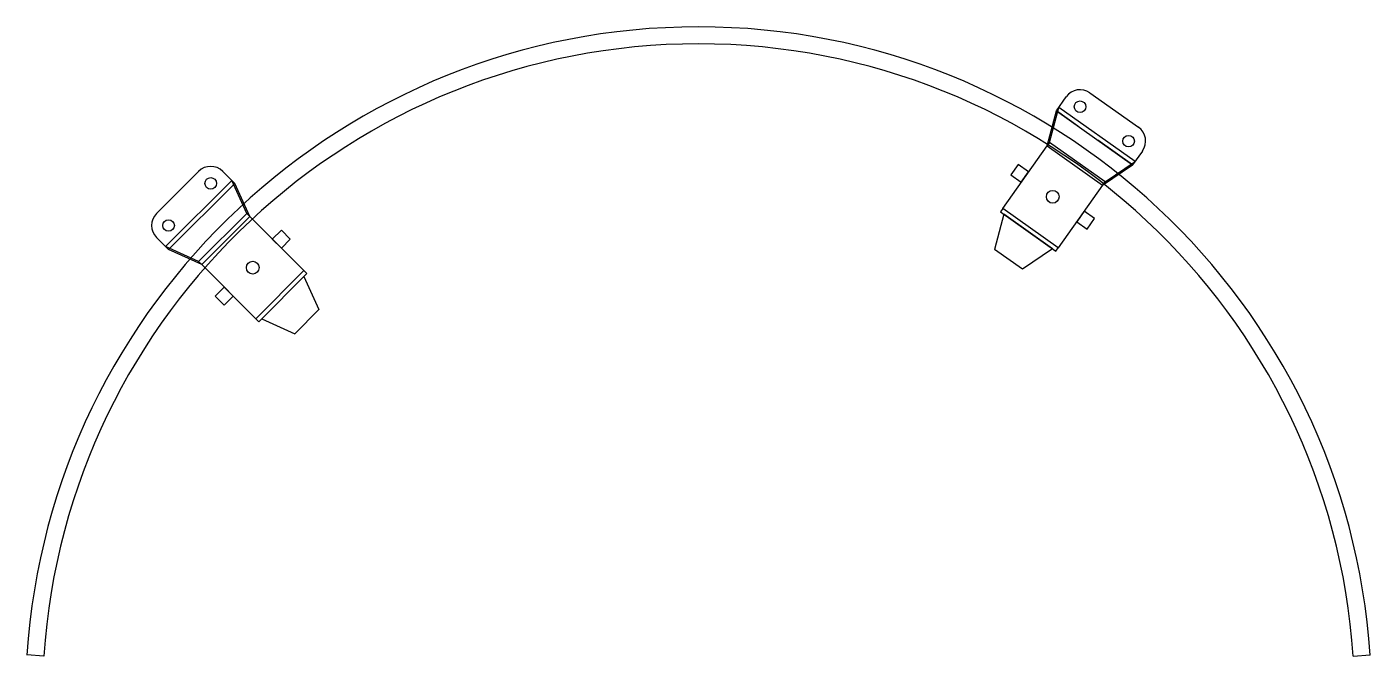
# Model space of a CAD drawing. Extents: x 0.3 to 20, y 32 to 41.2.
import ezdxf

# ---------------------------------------------------------------- set-up
doc = ezdxf.new("R2010")
doc.units = 0
doc.header["$LTSCALE"] = 5
doc.header["$MEASUREMENT"] = 0
doc.linetypes.add('Hidden', pattern=[0.1975, 0.125, -0.0725])
doc.layers.add('Z0_TOPCOMP', color=6, linetype='Continuous')

msp = doc.modelspace()

# ---------------------------------------------------------------- linework, layer by layer
at = {"layer": 'Z0_TOPCOMP', "color": 6, "linetype": 'Continuous', "lineweight": 25}
for p, q in [((15.386, 40.016), (15.531, 40.22)), ((15.879, 40.28), (16.593, 39.774)), ((15.25, 39.5), (15.386, 40.016)), ((15.286, 39.551), (15.422, 40.067)), ((15.422, 40.067), (15.386, 40.016)), ((15.386, 40.016), (16.508, 39.221)), ((16.544, 39.272), (15.422, 40.067)), ((14.599, 38.582), (15.25, 39.5)), ((15.286, 39.551), (15.25, 39.5)), ((15.25, 39.5), (16.066, 38.922)), ((15.25, 39.5), (16.066, 38.922)), ((16.102, 38.973), (15.286, 39.551)), ((16.652, 39.425), (16.508, 39.221)), ((2.158, 38.507), (2.776, 39.126)), ((3.13, 39.126), (3.307, 38.949)), ((14.826, 39.226), (14.717, 39.073)), ((14.979, 39.118), (14.826, 39.226)), ((14.87, 38.965), (14.979, 39.118)), ((16.066, 38.922), (16.508, 39.221)), ((16.102, 38.973), (16.544, 39.272)), ((16.508, 39.221), (16.544, 39.272)), ((3.262, 38.993), (2.29, 38.021)), ((2.334, 37.977), (3.307, 38.949)), ((3.307, 38.949), (3.262, 38.993)), ((3.483, 38.507), (3.262, 38.993)), ((3.528, 38.463), (3.307, 38.949)), ((14.717, 39.073), (14.87, 38.965)), ((16.066, 38.922), (15.415, 38.004)), ((16.066, 38.922), (16.102, 38.973)), ((14.599, 38.582), (14.563, 38.531)), ((14.563, 38.531), (15.379, 37.953)), ((15.415, 38.004), (14.599, 38.582)), ((15.415, 38.004), (14.599, 38.582)), ((15.795, 38.539), (15.686, 38.386)), ((15.948, 38.431), (15.795, 38.539)), ((3.483, 38.507), (2.776, 37.8)), ((2.821, 37.756), (3.528, 38.463)), ((2.821, 37.756), (3.528, 38.463)), ((3.528, 38.463), (3.483, 38.507)), ((3.528, 38.463), (4.323, 37.667)), ((14.614, 38.495), (14.478, 37.979)), ((15.328, 37.989), (14.614, 38.495)), ((15.686, 38.386), (15.839, 38.278)), ((15.839, 38.278), (15.948, 38.431)), ((2.334, 37.977), (2.158, 38.153)), ((3.992, 38.264), (3.859, 38.131)), ((3.859, 38.131), (3.992, 37.999)), ((4.124, 38.131), (3.992, 38.264)), ((3.992, 37.999), (4.124, 38.131)), ((2.29, 38.021), (2.334, 37.977)), ((2.776, 37.8), (2.29, 38.021)), ((2.821, 37.756), (2.334, 37.977)), ((14.886, 37.69), (14.478, 37.979)), ((15.328, 37.989), (14.886, 37.69)), ((15.379, 37.953), (15.415, 38.004)), ((2.776, 37.8), (2.821, 37.756)), ((3.616, 36.96), (2.821, 37.756)), ((4.323, 37.667), (3.616, 36.96)), ((4.323, 37.667), (3.616, 36.96)), ((3.66, 36.916), (4.367, 37.623)), ((4.323, 37.579), (3.704, 36.96)), ((4.367, 37.623), (4.323, 37.667)), ((4.323, 37.579), (4.544, 37.093)), ((3.152, 37.424), (3.019, 37.292)), ((3.285, 37.292), (3.152, 37.424)), ((3.019, 37.292), (3.152, 37.159)), ((3.152, 37.159), (3.285, 37.292)), ((3.616, 36.96), (3.66, 36.916)), ((3.704, 36.96), (4.191, 36.739)), ((4.544, 37.093), (4.191, 36.739)), ((0.5, 32), (0.251, 32.017)), ((19.75, 32), (19.999, 32.017))]:
    msp.add_line(p, q, dxfattribs=at)
at = {"layer": 'Z0_TOPCOMP', "color": 6, "linetype": 'Hidden', "lineweight": 25}
for p, q in [((16.508, 39.221), (15.386, 40.016)), ((3.307, 38.949), (2.334, 37.977))]:
    msp.add_line(p, q, dxfattribs=at)
at = {"layer": 'Z0_TOPCOMP', "color": 6, "linetype": 'Continuous', "lineweight": 25}
for centre, radius in [((15.734, 40.076), 0.085), ((16.448, 39.57), 0.085), ((2.953, 38.949), 0.085), ((15.333, 38.752), 0.0938), ((2.334, 38.33), 0.085), ((3.572, 37.711), 0.0938)]:
    msp.add_circle(centre, radius, dxfattribs=at)
for centre, radius, start, end in [((10.125, 31.353), 9.897, 3.844, 176.1563), ((10.125, 31.353), 9.647, 3.844, 176.1563), ((15.734, 40.076), 0.25, 54.68, 144.68), ((16.448, 39.57), 0.25, -35.32, 54.68), ((2.953, 38.949), 0.25, 45, 135), ((2.334, 38.33), 0.25, 135, -135)]:
    msp.add_arc(centre, radius, start, end, dxfattribs=at)

doc.saveas('drawing.dxf')
